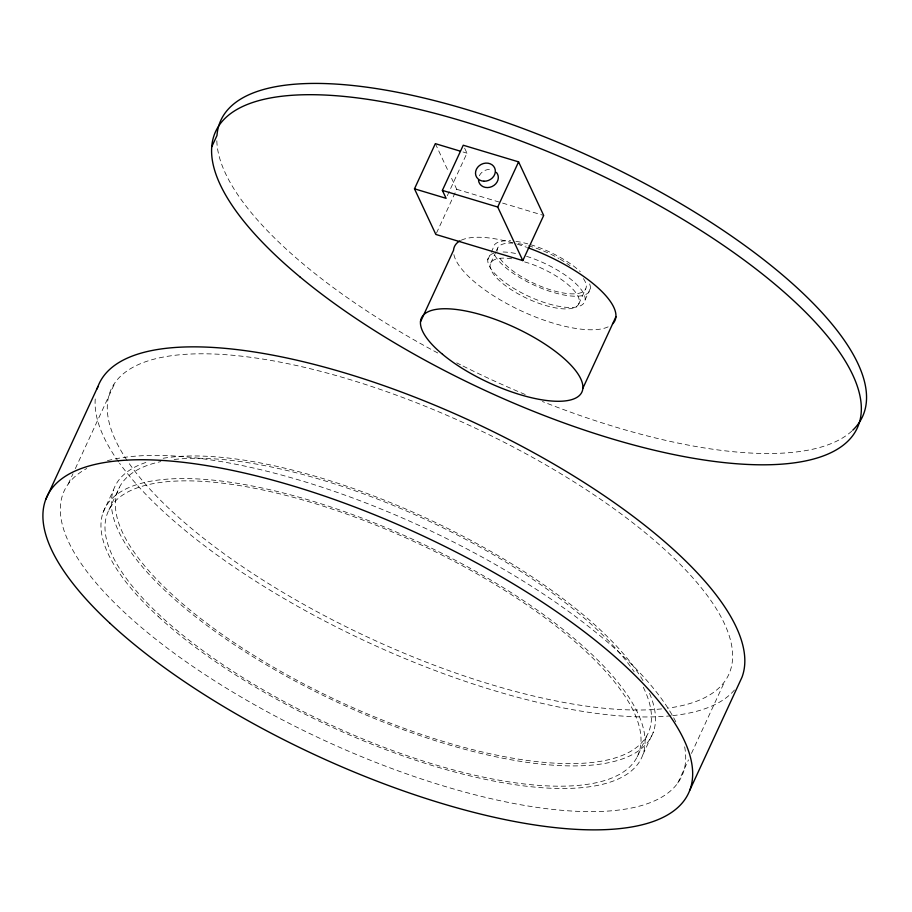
<?xml version="1.0" encoding="UTF-8"?>
<svg xmlns="http://www.w3.org/2000/svg" width="912" height="912" viewBox="0 0 912 912"><rect width="100%" height="100%" fill="white"/><g stroke="black" fill="none" stroke-linecap="round" stroke-linejoin="round"><path stroke-width="0.68" stroke-dasharray="4.56 3.42" d="M68.218 484.021L72.971 473.738M75.354 468.586L115.174 382.413M103.01 512.647L113.441 490.063M108.847 510.173L119.278 487.589M447.29 195.749L466.967 153.17L463.25 145.225M436.46 233.164L456.73 189.286L450.79 176.609M487.76 259.806L490.656 253.536M491.237 252.282L492.982 248.52A53.01 18.308 24.8 0 1 510.686 240.802M490.736 263.078L495.957 251.78M496.538 250.526L497.69 248.018M578.721 303.97L585.675 288.91M493.757 253.217A53.01 18.308 24.8 0 0 523.636 293.869A53.01 18.308 24.8 0 0 585.173 299.695L590.395 288.409M637.169 756.869A291.555 100.673 24.8 0 0 280.166 493.939A291.555 100.673 24.8 0 0 201.689 649.754A291.555 100.673 24.8 0 0 637.169 756.869L647.6 734.297M643.006 754.406L653.437 731.823M677.787 783.02L688.492 759.867M691.456 753.437L724.744 681.412M463.011 151.973L466.967 153.17M456.73 189.286L543.689 215.449M524.605 261.915L530.396 263.659A48.518 16.747 24.8 0 1 577.535 305.623A48.518 16.747 24.8 0 1 507.163 286.904A48.518 16.747 24.8 0 1 512.464 258.894M435.343 143.651L448.408 171.547M734.468 689.985A353.4 122.026 24.8 0 1 672.361 715.658M671.118 715.783A353.4 122.026 24.8 0 1 119.529 463.182M118.594 461.882A353.4 122.026 24.8 0 1 95.338 397.871M684.661 746.814A340.153 117.454 24.8 0 1 321.241 738.982A340.153 117.454 24.8 0 1 86.743 468.506M107.434 460.674A340.153 117.454 24.8 0 1 421.526 526.555A340.153 117.454 24.8 0 1 676.396 722.999M127.144 460.526A340.153 117.454 24.8 0 1 466.408 423.989A340.153 117.454 24.8 0 1 667.618 708.191M661.599 708.898A340.153 117.454 24.8 0 1 127.897 461.62M526.543 256.318A53.01 18.308 24.8 0 1 585.173 299.695M503.093 251.997A53.01 18.308 24.8 0 1 517.229 253.821M851.865 431.034A353.4 122.026 24.8 0 1 542.401 401.497M525.198 394.497A353.4 122.026 24.8 0 1 461.757 365.416M460.492 364.777A353.4 122.026 24.8 0 1 456.718 362.862M437.771 352.99A353.4 122.026 24.8 0 1 216.828 140.38M589.642 283.951A53.01 18.308 24.8 0 1 551.6 291.897A53.01 18.308 24.8 0 1 494.247 254.197M515.884 241.338A53.01 18.308 24.8 0 1 527.809 243.869M530.533 244.655A53.01 18.308 24.8 0 1 580.283 271.628M583.441 278.627A48.518 16.747 24.8 0 1 555.146 291.179A48.518 16.747 24.8 0 1 498.522 255.919M497.108 251.359A48.518 16.747 24.8 0 1 512.692 243.116M518.164 243.652A48.518 16.747 24.8 0 1 526.019 245.18M528.458 245.807A48.518 16.747 24.8 0 1 558.953 258.518M560.128 259.19A48.518 16.747 24.8 0 1 570.011 265.631M479.302 175.777A10.157 8.824 -25.1 0 1 492.389 169.849M649.538 693.382A295.978 102.201 24.8 0 1 340.541 703.699A295.978 102.201 24.8 0 1 148.223 461.711M163.18 458.257A295.978 102.201 24.8 0 1 427.694 518.814A295.978 102.201 24.8 0 1 643.313 681.15M643.302 687.272A291.555 100.673 24.8 0 1 337.622 700.667A291.555 100.673 24.8 0 1 160.843 461.597M174.181 459.466A291.555 100.673 24.8 0 1 425.345 519.407A291.555 100.673 24.8 0 1 634.182 671.779M608.133 326.849A88.35 30.506 24.8 0 1 520.148 310.376A88.35 30.506 24.8 0 1 453.777 254.083M461.324 240.187A88.35 30.506 24.8 0 1 516.135 243.835M517.423 244.222A88.35 30.506 24.8 0 1 526.612 247.277M158.335 616.626A295.978 102.201 24.8 0 0 625.108 775.382A295.978 102.201 24.8 0 0 335.57 508.554A295.978 102.201 24.8 0 0 158.335 616.626"/><path stroke-width="1.37" d="M45.805 499.388L97.972 386.483M211.755 146.798L216.976 135.512A353.4 122.026 24.8 0 1 593.986 158.209A353.4 122.026 24.8 0 1 852.743 430.202M414.481 188.818L446.105 198.326L442.377 190.391L463.25 145.225L518.586 161.869L543.689 215.449L522.827 260.604L435.856 234.452L414.481 188.818L435.343 143.651L460.378 151.187M420.512 321.788L453.549 250.276A88.35 30.506 24.8 0 1 460.07 240.825M522.827 260.604L497.724 207.035L518.586 161.869M582.871 388.261L615.908 316.76M689.78 790.237L741.946 677.331A353.4 122.026 24.8 0 0 459.773 415.963A353.4 122.026 24.8 0 0 97.139 388.888M442.377 190.391L497.724 207.035M496.402 172.379A10.157 8.824 -25.1 0 1 491.99 186.561A10.157 8.824 -25.1 0 1 478.515 180.473M527.945 247.756A88.35 30.506 24.8 0 1 612.499 323.954M109.588 622.907A353.4 122.026 24.8 0 0 667.63 814.906A353.4 122.026 24.8 0 0 326.143 496.63A353.4 122.026 24.8 0 0 109.588 622.907M299.786 276.758A353.4 122.026 24.8 0 0 847.533 441.499A353.4 122.026 24.8 0 0 462.088 121.011A353.4 122.026 24.8 0 0 299.786 276.758M483.907 181.226A10.157 8.824 -25.1 0 0 494.669 167.968A10.157 8.824 -25.1 0 0 477.671 167.284A10.157 8.824 -25.1 0 0 483.907 181.226M442.514 354.278A88.35 30.506 24.8 0 0 579.451 395.455A88.35 30.506 24.8 0 0 483.098 315.335A88.35 30.506 24.8 0 0 442.514 354.278"/></g></svg>
